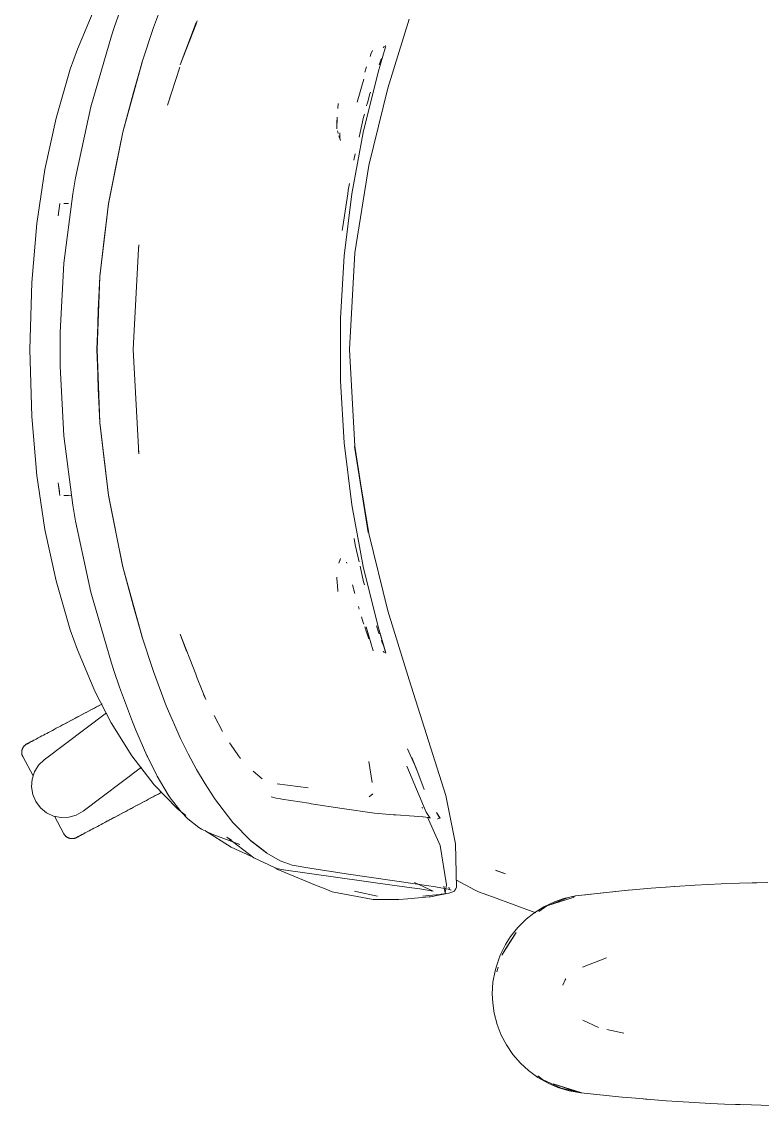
# Model space of a CAD drawing. Header units: millimetres. Extents: x 155927 to 317870, y -36033 to 97293.
# Drawn here: x 177050.8 to 177372.3, y 10100.8 to 10571.5 of the extents above; entities that cross this region are included whole.
import ezdxf

# ---------------------------------------------------------------- set-up
doc = ezdxf.new("R2010")
doc.units = ezdxf.units.MM
doc.header["$MEASUREMENT"] = 0
doc.layers.add('G-IMPT', color=8, linetype='CONTINUOUS', lineweight=9)
doc.layers.add('I-FURN', color=8, linetype='CONTINUOUS', lineweight=9)

msp = doc.modelspace()

# ---------------------------------------------------------------- linework, layer by layer
at = {"layer": 'G-IMPT'}
for p, q in [((177113.52, 10583.89), (177108.06, 10569.01)), ((177074.96, 10559.61), (177082.48, 10577.58)), ((177093.36, 10575.9), (177090.95, 10568.96)), ((177089.76, 10565.36), (177090.95, 10568.96)), ((177103.05, 10554.09), (177108.06, 10569.01)), ((177119.65, 10552.75), (177126.47, 10571.16)), ((177119.65, 10552.75), (177126.36, 10570.2)), ((177126.36, 10570.2), (177127.03, 10571.93)), ((177218.95, 10572.7), (177209.77, 10542.72)), ((177080.81, 10534.53), (177089.76, 10565.36)), ((177071.89, 10550.87), (177074.96, 10559.61)), ((177205.54, 10549.67), (177208.61, 10560.1)), ((177207.72, 10560.36), (177208.33, 10560.74)), ((177207.72, 10560.36), (177207.93, 10560.5)), ((177208.68, 10560.37), (177208.61, 10560.1)), ((177208.75, 10560.67), (177208.68, 10560.37)), ((177208.72, 10561.13), (177208.81, 10560.89)), ((177208.81, 10560.89), (177208.75, 10560.67)), ((177202.41, 10557.42), (177202.04, 10556.41)), ((177202.41, 10557.42), (177203.03, 10559.08)), ((177206.7, 10554.87), (177205.96, 10552.77)), ((177206.7, 10554.87), (177206.94, 10555.53)), ((177071.89, 10550.87), (177065.72, 10529.63)), ((177094.67, 10523.59), (177103.05, 10554.09)), ((177094.67, 10523.59), (177103.1, 10554)), ((177099.32, 10540.84), (177103.1, 10554)), ((177114.12, 10535.28), (177119.37, 10551.77)), ((177199.7, 10549.66), (177200.43, 10551.88)), ((177199.26, 10546.57), (177196.46, 10536.57)), ((177198.99, 10523.35), (177205.54, 10549.67)), ((177099.32, 10540.84), (177094.67, 10523.59)), ((177201.46, 10509.04), (177209.77, 10542.72)), ((177201.96, 10540.25), (177202.17, 10540.93)), ((177114.12, 10535.28), (177115.2, 10538.72)), ((177187.97, 10533.86), (177188.18, 10535.95)), ((177200.85, 10536.25), (177200.53, 10535.11)), ((177200.85, 10536.25), (177201.96, 10540.25)), ((177080.81, 10534.53), (177074.15, 10503.74)), ((177199.23, 10530.09), (177199.56, 10531.39)), ((177200.53, 10535.11), (177200.48, 10534.93)), ((177065.72, 10529.63), (177060.9, 10507.27)), ((177187.57, 10525), (177187.66, 10530.06)), ((177187.66, 10530.06), (177187.57, 10527.79)), ((177187.57, 10525), (177187.57, 10527.79)), ((177199.23, 10530.09), (177197.67, 10523.34)), ((177094.67, 10523.59), (177088.5, 10492.47)), ((177094.67, 10523.59), (177088.5, 10492.55)), ((177094.67, 10523.59), (177091.59, 10508.57)), ((177188.11, 10523.01), (177187.82, 10524.05)), ((177189.11, 10519.95), (177188.42, 10521.9)), ((177188.85, 10523.16), (177188.86, 10523.3)), ((177188.89, 10521), (177188.86, 10523.3)), ((177198.99, 10523.35), (177194.06, 10496.69)), ((177197.22, 10521.36), (177197.67, 10523.34)), ((177188.89, 10521), (177189.11, 10519.95)), ((177195.02, 10511.32), (177195.56, 10514.13)), ((177088.5, 10492.47), (177091.59, 10508.57)), ((177201.46, 10509.04), (177195.46, 10471.12)), ((177060.9, 10507.27), (177057.41, 10483.85)), ((177072.96, 10496.82), (177074.15, 10503.74)), ((177192.29, 10496.68), (177192.54, 10498.31)), ((177193.09, 10501.21), (177192.54, 10498.31)), ((177069.15, 10466.65), (177072.96, 10496.82)), ((177194.06, 10496.69), (177190.76, 10469.77)), ((177191.44, 10491.06), (177192.29, 10496.68)), ((177067.31, 10492.55), (177066.66, 10487.14)), ((177071.17, 10492.51), (177069.07, 10492.58)), ((177069.07, 10492.58), (177069.18, 10492.58)), ((177084.67, 10460.95), (177088.5, 10492.55)), ((177084.71, 10460.91), (177088.5, 10492.47)), ((177088.5, 10492.47), (177086.55, 10476.99)), ((177191.44, 10491.06), (177190.15, 10482.53)), ((177057.41, 10483.85), (177055.15, 10458.28)), ((177190.15, 10482.53), (177189.96, 10480.87)), ((177084.71, 10460.91), (177086.55, 10476.99)), ((177101.44, 10472.86), (177101.7, 10474.64)), ((177099.11, 10429.14), (177101.44, 10472.86)), ((177099.17, 10429.14), (177101.44, 10472.86)), ((177101.44, 10472.86), (177101.67, 10474.17)), ((177101.71, 10474.41), (177101.67, 10474.17)), ((177195.46, 10471.12), (177193.1, 10429.14)), ((177067.53, 10436.45), (177069.15, 10466.65)), ((177189.11, 10442.7), (177190.76, 10469.77)), ((177084.67, 10460.95), (177083.34, 10429.14)), ((177084.71, 10460.91), (177083.57, 10429.14)), ((177084.04, 10446.02), (177084.71, 10460.91)), ((177055.15, 10458.28), (177054.3, 10429.14)), ((177084.04, 10446.02), (177083.57, 10429.14)), ((177189.11, 10442.7), (177189.11, 10415.58)), ((177067.53, 10436.45), (177067.44, 10429.14)), ((177054.3, 10429.14), (177055.15, 10399.99)), ((177067.53, 10421.82), (177067.44, 10429.14)), ((177083.34, 10429.14), (177084.67, 10397.32)), ((177084.71, 10397.36), (177083.57, 10429.14)), ((177084.04, 10412.25), (177083.57, 10429.14)), ((177099.17, 10429.14), (177101.67, 10383.8)), ((177195.46, 10387.15), (177193.1, 10429.14)), ((177067.53, 10421.82), (177069.15, 10391.62)), ((177189.11, 10415.58), (177190.76, 10388.51)), ((177084.71, 10397.36), (177084.04, 10412.25)), ((177055.15, 10399.99), (177057.41, 10374.42)), ((177084.67, 10397.32), (177088.5, 10365.73)), ((177086.55, 10381.28), (177084.71, 10397.36)), ((177084.71, 10397.36), (177088.5, 10365.81)), ((177069.15, 10391.62), (177072.96, 10361.45)), ((177101.67, 10383.8), (177101.44, 10385.41)), ((177101.44, 10385.41), (177101.67, 10384.1)), ((177194.06, 10361.59), (177190.76, 10388.51)), ((177201.46, 10349.23), (177195.2, 10386.98)), ((177195.2, 10386.98), (177201.19, 10349.61)), ((177195.46, 10387.15), (177201.19, 10349.61)), ((177086.55, 10381.28), (177088.5, 10365.81)), ((177101.71, 10383.86), (177101.67, 10384.1)), ((177057.41, 10374.42), (177060.9, 10351)), ((177067.31, 10365.72), (177066.66, 10371.14)), ((177067.23, 10367.37), (177066.66, 10371.14)), ((177069.07, 10365.69), (177071.17, 10365.76)), ((177069.07, 10365.69), (177069.18, 10365.69)), ((177072.41, 10365.81), (177071.17, 10365.76)), ((177088.5, 10365.81), (177091.59, 10349.7)), ((177088.5, 10365.81), (177094.71, 10334.56)), ((177094.71, 10334.56), (177088.5, 10365.73)), ((177072.96, 10361.45), (177074.15, 10354.53)), ((177198.99, 10334.92), (177194.06, 10361.59)), ((177074.15, 10354.53), (177080.81, 10323.74)), ((177065.72, 10328.64), (177060.9, 10351)), ((177094.67, 10334.68), (177091.59, 10349.7)), ((177209.77, 10315.55), (177201.46, 10349.23)), ((177195.04, 10346.96), (177195.51, 10344.33)), ((177195.51, 10344.33), (177197.22, 10336.91)), ((177189.11, 10338.32), (177188.42, 10336.37)), ((177189.11, 10338.32), (177188.89, 10337.28)), ((177099.32, 10317.43), (177094.67, 10334.68)), ((177094.67, 10334.68), (177103.1, 10304.27)), ((177094.67, 10334.68), (177103.05, 10304.18)), ((177191.78, 10336.72), (177191.91, 10336.31)), ((177197.67, 10334.93), (177199.23, 10328.18)), ((177198.99, 10334.92), (177205.54, 10308.6)), ((177187.57, 10330.23), (177187.58, 10329.53)), ((177187.68, 10328.16), (177187.58, 10329.53)), ((177071.89, 10307.4), (177065.72, 10328.64)), ((177187.68, 10328.16), (177187.95, 10324.45)), ((177187.95, 10324.45), (177187.99, 10323.97)), ((177195.37, 10323.1), (177194.38, 10326.96)), ((177195.37, 10323.1), (177194.98, 10324.63)), ((177199.23, 10328.18), (177199.57, 10326.9)), ((177089.76, 10292.91), (177080.81, 10323.74)), ((177099.32, 10317.43), (177103.1, 10304.27)), ((177197.28, 10316.31), (177196.95, 10317.43)), ((177209.77, 10315.55), (177218.95, 10285.58)), ((177199.06, 10310.52), (177198.27, 10313.02)), ((177199.31, 10309.74), (177199.06, 10310.52)), ((177074.96, 10298.66), (177071.89, 10307.4)), ((177119.65, 10305.52), (177122.37, 10298.09)), ((177119.65, 10305.52), (177126.36, 10288.07)), ((177200.46, 10306.3), (177199.69, 10308.61)), ((177200.35, 10308.61), (177203.38, 10298.18)), ((177200.46, 10306.3), (177200.71, 10305.58)), ((177201.47, 10303.42), (177200.71, 10305.58)), ((177204.91, 10308.6), (177204.76, 10309.06)), ((177204.91, 10308.6), (177205.65, 10306.38)), ((177205.54, 10308.6), (177208.81, 10297.38)), ((177205.54, 10308.6), (177208.6, 10298.07)), ((177205.54, 10308.6), (177208.66, 10297.78)), ((177205.93, 10305.57), (177205.65, 10306.38)), ((177108.06, 10289.26), (177103.05, 10304.18)), ((177206.92, 10302.82), (177207.27, 10301.85)), ((177207.27, 10301.85), (177207.67, 10300.78)), ((177074.96, 10298.66), (177082.48, 10280.69)), ((177207.72, 10297.92), (177208.33, 10297.53)), ((177207.72, 10297.92), (177207.93, 10297.77)), ((177208.6, 10298.07), (177208.66, 10297.78)), ((177208.81, 10297.38), (177208.68, 10297.14)), ((177089.76, 10292.91), (177090.95, 10289.31)), ((177093.29, 10282.49), (177090.95, 10289.31)), ((177108.06, 10289.26), (177113.52, 10274.38)), ((177126.36, 10288.07), (177127.03, 10286.34)), ((177127.03, 10286.34), (177130.75, 10277.02)), ((177093.29, 10282.49), (177098.89, 10267.41)), ((177218.95, 10285.58), (177234.94, 10235.33)), ((177082.48, 10280.69), (177089.57, 10266.91)), ((177130.75, 10277.02), (177129.75, 10279.26)), ((177113.52, 10274.38), (177119.7, 10260.16)), ((177137.92, 10263.18), (177134.38, 10270.15)), ((177089.57, 10266.91), (177098.55, 10252.62)), ((177100.37, 10263.73), (177098.89, 10267.41)), ((177105.14, 10252.77), (177100.37, 10263.73)), ((177123.09, 10253.43), (177119.7, 10260.16)), ((177141.45, 10257.71), (177141.06, 10258.29)), ((177123.09, 10253.43), (177126.66, 10246.64)), ((177144.95, 10252.58), (177141.45, 10257.71)), ((177221.24, 10248.9), (177218.19, 10255.61)), ((177098.55, 10252.62), (177108.35, 10240.02)), ((177105.14, 10252.77), (177105.36, 10252.33)), ((177109.36, 10244.32), (177105.36, 10252.33)), ((177144.95, 10252.58), (177145.7, 10251.47)), ((177202.91, 10240.99), (177201.51, 10250.15)), ((177222.27, 10246.31), (177220.07, 10251.87)), ((177222.26, 10246.52), (177220.25, 10251.42)), ((177220.25, 10251.42), (177222.27, 10246.31)), ((177109.36, 10244.32), (177109.67, 10243.72)), ((177130.42, 10240.41), (177126.66, 10246.64)), ((177151.22, 10245.94), (177155.13, 10242.6)), ((177226.4, 10228.18), (177217.97, 10248.16)), ((177222.26, 10246.52), (177225.52, 10238.05)), ((177118.31, 10229.72), (177108.35, 10240.02)), ((177109.67, 10243.72), (177114.4, 10235.72)), ((177130.42, 10240.41), (177134.31, 10234.31)), ((177175.08, 10238.66), (177161.72, 10240.44)), ((177161.72, 10240.44), (177162.19, 10240.3)), ((177202.91, 10240.99), (177202.87, 10241.34)), ((177115.27, 10234.43), (177114.4, 10235.72)), ((177159.04, 10234.74), (177161.2, 10234.28)), ((177203.26, 10236.04), (177201.62, 10234.76)), ((177239.14, 10214.38), (177234.94, 10235.33)), ((177119.98, 10228.3), (177115.27, 10234.43)), ((177134.31, 10234.31), (177134.47, 10234.06)), ((177142.5, 10223.62), (177134.47, 10234.06)), ((177161.2, 10234.28), (177163.19, 10233.86)), ((177163.65, 10233.79), (177163.19, 10233.86)), ((177175.38, 10231.98), (177163.65, 10233.79)), ((177175.38, 10231.98), (177175.99, 10231.89)), ((177176.5, 10231.81), (177175.99, 10231.89)), ((177189.85, 10229.69), (177176.5, 10231.81)), ((177224.95, 10229.9), (177224.51, 10230.17)), ((177118.31, 10229.72), (177121.98, 10226.72)), ((177122.88, 10225.28), (177119.98, 10228.3)), ((177127.74, 10221.42), (177122.88, 10225.28)), ((177189.85, 10229.69), (177203.92, 10227.66)), ((177204, 10227.65), (177203.92, 10227.66)), ((177204, 10227.65), (177212.25, 10227.03)), ((177212.25, 10227.03), (177213.23, 10226.96)), ((177213.23, 10226.96), (177221.09, 10226.4)), ((177221.09, 10226.4), (177224.97, 10226.1)), ((177225.05, 10226.1), (177224.97, 10226.1)), ((177225.05, 10226.1), (177227.43, 10225.8)), ((177228.16, 10225.51), (177226.4, 10228.18)), ((177232.51, 10213.68), (177226.9, 10226.03)), ((177227.44, 10225.8), (177227.43, 10225.8)), ((177227.44, 10225.8), (177228.16, 10225.51)), ((177232.37, 10225.51), (177230.78, 10227.97)), ((177230.78, 10227.97), (177232.3, 10225.49)), ((177232.3, 10225.49), (177230.82, 10227.96)), ((177231.27, 10225.19), (177231.43, 10225.21)), ((177231.43, 10225.21), (177232.3, 10225.49)), ((177232.37, 10225.51), (177232.3, 10225.49)), ((177127.74, 10221.42), (177128.88, 10220.8)), ((177128.88, 10220.8), (177131.31, 10219.63)), ((177142.5, 10223.62), (177150.23, 10215.72)), ((177141.68, 10212.99), (177130.23, 10220.11)), ((177131.31, 10219.63), (177133.54, 10218.56)), ((177145.45, 10214.05), (177133.54, 10218.56)), ((177139.79, 10217.28), (177141.82, 10216.12)), ((177139.79, 10217.28), (177151.5, 10208.34)), ((177150.02, 10216.03), (177156.97, 10210.63)), ((177150.02, 10216.03), (177153.59, 10213.22)), ((177157.2, 10210.3), (177150.23, 10215.72)), ((177150.31, 10209.01), (177141.68, 10212.99)), ((177156.97, 10210.63), (177153.59, 10213.22)), ((177232.51, 10213.68), (177235.22, 10196.63)), ((177239.14, 10214.38), (177239.52, 10195.39)), ((177158.02, 10205.3), (177151.5, 10208.34)), ((177157.2, 10210.3), (177163.03, 10207.01)), ((177163.03, 10207.01), (177163.45, 10206.8)), ((177168.24, 10205.05), (177163.45, 10206.8)), ((177158.02, 10205.3), (177161.38, 10203.73)), ((177160.77, 10204.02), (177161.94, 10203.25)), ((177164.37, 10203.09), (177161.38, 10203.73)), ((177161.94, 10203.25), (177178.39, 10196.45)), ((177211.59, 10196.41), (177164.37, 10203.09)), ((177168.24, 10205.05), (177175.91, 10203.75)), ((177191.68, 10201.35), (177175.91, 10203.75)), ((177256.4, 10202.92), (177260.86, 10201.29)), ((177256.4, 10202.92), (177256.98, 10202.66)), ((177260.86, 10201.29), (177256.98, 10202.66)), ((177222.56, 10196.8), (177191.68, 10201.35)), ((177229.44, 10193.78), (177221.31, 10197.64)), ((177239.46, 10198.58), (177247.36, 10194.44)), ((177354.44, 10196.95), (177343.13, 10196.41)), ((177354.44, 10196.95), (177362.31, 10197.25)), ((177374.62, 10197.54), (177362.31, 10197.25)), ((177366.19, 10197.33), (177367.84, 10197.41)), ((177367.84, 10197.41), (177369.92, 10197.41)), ((177178.39, 10196.45), (177181.76, 10195.06)), ((177185.62, 10193.46), (177181.76, 10195.06)), ((177203.31, 10190.23), (177185.62, 10193.46)), ((177195.87, 10193.68), (177195.3, 10193.83)), ((177205.18, 10191.64), (177195.87, 10193.68)), ((177211.59, 10196.41), (177222.25, 10194.97)), ((177223.55, 10194.76), (177222.25, 10194.97)), ((177230.41, 10195.69), (177222.56, 10196.8)), ((177223.55, 10194.76), (177228.57, 10193.92)), ((177232.25, 10192.38), (177227.56, 10191.86)), ((177228.2, 10191.39), (177232.45, 10192.2)), ((177229.44, 10193.78), (177228.57, 10193.92)), ((177236.68, 10194.58), (177230.41, 10195.69)), ((177232.86, 10192.46), (177232.25, 10192.38)), ((177232.45, 10192.2), (177234.77, 10192.64)), ((177232.86, 10192.46), (177236.14, 10192.99)), ((177234.05, 10195.92), (177234.54, 10193.05)), ((177234.05, 10195.92), (177234.77, 10192.64)), ((177234.54, 10193.05), (177235.22, 10196.63)), ((177236.06, 10194.75), (177236.68, 10194.58)), ((177236.06, 10194.75), (177237.15, 10194.19)), ((177238, 10193.54), (177236.14, 10192.99)), ((177236.25, 10195.62), (177236.33, 10195.12)), ((177236.65, 10194.58), (177236.33, 10195.12)), ((177236.65, 10194.58), (177237.15, 10194.19)), ((177238, 10193.54), (177238.54, 10193.86)), ((177238.54, 10193.86), (177238.92, 10194.36)), ((177239.52, 10195.39), (177238.92, 10194.36)), ((177239.04, 10194.98), (177238.92, 10194.36)), ((177238.92, 10194.36), (177238.94, 10194.43)), ((177239.04, 10194.98), (177238.94, 10194.43)), ((177247.36, 10194.44), (177249.12, 10193.52)), ((177255.09, 10191.33), (177249.12, 10193.52)), ((177291.14, 10191.79), (177314.09, 10194.24)), ((177291.14, 10191.79), (177312.57, 10194.14)), ((177314.09, 10194.24), (177293.95, 10192.12)), ((177295.47, 10192.26), (177293.95, 10192.12)), ((177312.57, 10194.14), (177323.97, 10195.12)), ((177334.26, 10195.85), (177323.97, 10195.12)), ((177332.22, 10195.72), (177330.8, 10195.58)), ((177332.22, 10195.72), (177334.12, 10195.81)), ((177334.26, 10195.85), (177343.13, 10196.41)), ((177203.31, 10190.23), (177210.28, 10190.2)), ((177210.28, 10190.2), (177214.45, 10190.2)), ((177218.41, 10190.54), (177214.45, 10190.2)), ((177227.73, 10191.34), (177218.41, 10190.54)), ((177227.56, 10191.86), (177224.97, 10191.65)), ((177227.73, 10191.34), (177228.2, 10191.39)), ((177274.03, 10184.38), (177255.09, 10191.33)), ((177277.46, 10186.99), (177282.04, 10189.18)), ((177278.78, 10187.39), (177290.64, 10191.2)), ((177278.78, 10187.39), (177281.49, 10188.29)), ((177288.01, 10190.99), (177279.82, 10187.79)), ((177281.49, 10188.29), (177290.64, 10191.2)), ((177282.04, 10189.18), (177286.18, 10190.63)), ((177291.14, 10191.79), (177286.18, 10190.63)), ((177291.06, 10191.57), (177288.01, 10190.99)), ((177291.14, 10191.79), (177293.95, 10192.12)), ((177269.83, 10181.64), (177273.14, 10184.26)), ((177277.46, 10186.99), (177273.14, 10184.26)), ((177278.78, 10187.39), (177275.21, 10184.96)), ((177266.22, 10178.09), (177263.03, 10174.12)), ((177266.22, 10178.09), (177269.83, 10181.64)), ((177259.17, 10165.96), (177265.5, 10175.91)), ((177260.77, 10170.57), (177263.03, 10174.12)), ((177261.33, 10169.64), (177265.5, 10175.91)), ((177258.53, 10166.06), (177260.77, 10170.57)), ((177259.17, 10165.96), (177261.33, 10169.64)), ((177258.53, 10166.06), (177256.82, 10161.29)), ((177304.66, 10164.89), (177294.23, 10160.74)), ((177256.25, 10159.16), (177256.82, 10161.29)), ((177257.62, 10160.85), (177257, 10158.82)), ((177255.37, 10154.21), (177256.25, 10159.16)), ((177285.69, 10152.99), (177286.71, 10155.22)), ((177286.71, 10155.22), (177287, 10155.67)), ((177255.08, 10149.17), (177255.37, 10154.21)), ((177255.08, 10149.17), (177255.25, 10145.32)), ((177255.9, 10140.81), (177255.25, 10145.32)), ((177255.9, 10140.81), (177257.16, 10135.94)), ((177258.99, 10131.23), (177257.16, 10135.94)), ((177294.32, 10137.79), (177301.11, 10134.52)), ((177261.18, 10127.07), (177258.99, 10131.23)), ((177312.16, 10132.19), (177304.72, 10133.76)), ((177261.18, 10127.07), (177264.01, 10122.9)), ((177264.01, 10122.9), (177267.33, 10119.06)), ((177270.77, 10115.9), (177267.33, 10119.06)), ((177270.77, 10115.9), (177274.85, 10112.9)), ((177274.81, 10113.59), (177276.92, 10112)), ((177279.3, 10110.39), (177274.85, 10112.9)), ((177284.98, 10108.26), (177276.92, 10112)), ((177279.3, 10110.39), (177283.53, 10108.58)), ((177293.95, 10106.22), (177281.49, 10110.05)), ((177281.49, 10110.05), (177290.64, 10107.13)), ((177283.53, 10108.58), (177288.4, 10107.11)), ((177284.98, 10108.26), (177293.39, 10106.35)), ((177293.44, 10106.22), (177288.4, 10107.11)), ((177293.95, 10106.22), (177290.64, 10107.13)), ((177311.37, 10104.31), (177293.44, 10106.22)), ((177315.5, 10103.97), (177311.37, 10104.31)), ((177330.55, 10102.72), (177315.5, 10103.97)), ((177322.37, 10103.37), (177320.69, 10103.54)), ((177330.55, 10102.72), (177335.64, 10102.39)), ((177335.64, 10102.39), (177349.78, 10101.58)), ((177355.8, 10101.33), (177349.78, 10101.58)), ((177355.8, 10101.33), (177367.56, 10100.94)), ((177360.69, 10101.19), (177362.62, 10101.08)), ((177362.62, 10101.08), (177364.12, 10101.06)), ((177375.98, 10100.77), (177367.56, 10100.94))]:
    msp.add_line(p, q, dxfattribs=at)
at = {"layer": 'I-FURN'}
for p, q in [((177080.35, 10272.28), (177079.35, 10271.75)), ((177079.81, 10272), (177080.81, 10272.53)), ((177081.35, 10272.81), (177080.35, 10272.28)), ((177080.81, 10272.53), (177081.81, 10273.06)), ((177082.34, 10273.34), (177081.35, 10272.81)), ((177081.81, 10273.06), (177082.8, 10273.59)), ((177083.33, 10273.87), (177082.34, 10273.34)), ((177082.8, 10273.59), (177083.78, 10274.11)), ((177084.31, 10274.39), (177083.33, 10273.87)), ((177083.78, 10274.11), (177084.75, 10274.63)), ((177085.28, 10274.9), (177084.31, 10274.39)), ((177084.75, 10274.63), (177085.72, 10275.14)), ((177060.58, 10250.89), (177087.64, 10271.28)), ((177071.38, 10267.52), (177070.42, 10267)), ((177070.86, 10267.24), (177071.83, 10267.75)), ((177072.36, 10268.03), (177071.38, 10267.52)), ((177071.83, 10267.75), (177072.81, 10268.27)), ((177073.34, 10268.56), (177072.36, 10268.03)), ((177072.81, 10268.27), (177073.8, 10268.8)), ((177074.33, 10269.08), (177073.34, 10268.56)), ((177073.8, 10268.8), (177074.79, 10269.33)), ((177075.33, 10269.61), (177074.33, 10269.08)), ((177074.79, 10269.33), (177075.79, 10269.86)), ((177076.33, 10270.15), (177075.33, 10269.61)), ((177075.79, 10269.86), (177076.79, 10270.39)), ((177077.33, 10270.68), (177076.33, 10270.15)), ((177076.79, 10270.39), (177077.8, 10270.93)), ((177078.34, 10271.22), (177077.33, 10270.68)), ((177077.8, 10270.93), (177078.8, 10271.46)), ((177079.35, 10271.75), (177078.34, 10271.22)), ((177078.8, 10271.46), (177079.81, 10272)), ((177062.47, 10262.78), (177061.7, 10262.37)), ((177063.28, 10263.21), (177062.47, 10262.78)), ((177064.1, 10263.64), (177063.28, 10263.21)), ((177064.95, 10264.09), (177064.1, 10263.64)), ((177065.81, 10264.56), (177064.95, 10264.09)), ((177066.7, 10265.03), (177065.81, 10264.56)), ((177067.61, 10265.51), (177066.7, 10265.03)), ((177067.12, 10265.25), (177068.03, 10265.73)), ((177068.53, 10266), (177067.61, 10265.51)), ((177068.03, 10265.73), (177068.96, 10266.23)), ((177069.47, 10266.5), (177068.53, 10266)), ((177068.96, 10266.23), (177069.9, 10266.73)), ((177070.42, 10267), (177069.47, 10266.5)), ((177069.9, 10266.73), (177070.86, 10267.24)), ((177053.43, 10257.97), (177053.65, 10258.09)), ((177053.79, 10258.16), (177053.55, 10258.03)), ((177053.65, 10258.09), (177053.91, 10258.23)), ((177054.07, 10258.31), (177053.79, 10258.16)), ((177053.91, 10258.23), (177054.21, 10258.38)), ((177054.38, 10258.48), (177054.07, 10258.31)), ((177054.21, 10258.38), (177054.54, 10258.56)), ((177054.74, 10258.67), (177054.38, 10258.48)), ((177054.54, 10258.56), (177054.92, 10258.76)), ((177055.13, 10258.88), (177054.74, 10258.67)), ((177054.92, 10258.76), (177055.33, 10258.98)), ((177055.56, 10259.1), (177055.13, 10258.88)), ((177055.33, 10258.98), (177055.77, 10259.22)), ((177056.03, 10259.35), (177055.56, 10259.1)), ((177055.77, 10259.22), (177056.25, 10259.47)), ((177056.53, 10259.62), (177056.03, 10259.35)), ((177056.25, 10259.47), (177056.77, 10259.75)), ((177057.06, 10259.9), (177056.53, 10259.62)), ((177056.77, 10259.75), (177057.32, 10260.04)), ((177057.63, 10260.21), (177057.06, 10259.9)), ((177057.32, 10260.04), (177057.91, 10260.35)), ((177058.24, 10260.53), (177057.63, 10260.21)), ((177058.87, 10260.86), (177058.24, 10260.53)), ((177059.53, 10261.22), (177058.87, 10260.86)), ((177060.23, 10261.58), (177059.53, 10261.22)), ((177060.95, 10261.97), (177060.23, 10261.58)), ((177061.7, 10262.37), (177060.95, 10261.97)), ((177050.79, 10254.11), (177050.8, 10254.27)), ((177050.8, 10253.95), (177050.79, 10254.11)), ((177050.8, 10254.43), (177050.82, 10254.59)), ((177050.8, 10254.27), (177050.8, 10254.43)), ((177050.81, 10253.79), (177050.8, 10253.95)), ((177050.83, 10253.63), (177050.81, 10253.79)), ((177050.82, 10254.59), (177050.84, 10254.75)), ((177050.85, 10253.47), (177050.83, 10253.63)), ((177050.84, 10254.75), (177050.87, 10254.91)), ((177050.88, 10253.31), (177050.85, 10253.47)), ((177050.87, 10254.91), (177050.9, 10255.07)), ((177050.9, 10255.07), (177050.94, 10255.23)), ((177050.94, 10255.23), (177050.99, 10255.38)), ((177050.99, 10255.38), (177051.04, 10255.53)), ((177051.04, 10255.53), (177051.1, 10255.68)), ((177051.1, 10255.68), (177051.16, 10255.83)), ((177051.16, 10255.83), (177051.23, 10255.98)), ((177051.23, 10255.98), (177051.31, 10256.12)), ((177051.31, 10256.12), (177051.39, 10256.26)), ((177051.39, 10256.26), (177051.48, 10256.39)), ((177051.48, 10256.39), (177051.57, 10256.53)), ((177051.57, 10256.53), (177051.67, 10256.65)), ((177051.67, 10256.65), (177051.77, 10256.78)), ((177051.77, 10256.78), (177051.88, 10256.9)), ((177051.88, 10256.9), (177051.99, 10257.01)), ((177051.99, 10257.01), (177052.11, 10257.12)), ((177052.11, 10257.12), (177052.23, 10257.23)), ((177052.23, 10257.23), (177052.35, 10257.33)), ((177052.35, 10257.33), (177052.48, 10257.43)), ((177052.48, 10257.43), (177052.62, 10257.52)), ((177052.62, 10257.52), (177052.75, 10257.61)), ((177052.75, 10257.61), (177052.89, 10257.69)), ((177052.89, 10257.69), (177052.93, 10257.71)), ((177052.93, 10257.71), (177052.95, 10257.72)), ((177052.94, 10257.71), (177052.93, 10257.71)), ((177052.98, 10257.73), (177052.94, 10257.71)), ((177052.95, 10257.72), (177053.01, 10257.75)), ((177053.06, 10257.77), (177052.98, 10257.73)), ((177053.01, 10257.75), (177053.11, 10257.8)), ((177053.18, 10257.84), (177053.06, 10257.77)), ((177053.11, 10257.8), (177053.25, 10257.88)), ((177053.34, 10257.93), (177053.18, 10257.84)), ((177053.25, 10257.88), (177053.43, 10257.97)), ((177053.55, 10258.03), (177053.34, 10257.93)), ((177050.92, 10253.16), (177050.88, 10253.31)), ((177050.96, 10253), (177050.92, 10253.16)), ((177051.01, 10252.85), (177050.96, 10253)), ((177051.06, 10252.69), (177051.01, 10252.85)), ((177051.13, 10252.55), (177051.06, 10252.69)), ((177051.19, 10252.4), (177051.13, 10252.55)), ((177051.27, 10252.26), (177051.19, 10252.4)), ((177051.27, 10252.26), (177055.74, 10243.85)), ((177058.15, 10248.55), (177060.58, 10250.89)), ((177055.29, 10242.49), (177056.35, 10245.69)), ((177056.35, 10245.69), (177058.15, 10248.55)), ((177102.74, 10247.61), (177077.42, 10228.54)), ((177055.02, 10239.13), (177055.29, 10242.49)), ((177055.57, 10235.8), (177055.02, 10239.13)), ((177056.89, 10232.7), (177055.57, 10235.8)), ((177106.35, 10234.01), (177107.31, 10234.52)), ((177107.83, 10234.8), (177106.87, 10234.29)), ((177107.31, 10234.52), (177108.27, 10235.03)), ((177108.77, 10235.3), (177107.83, 10234.8)), ((177108.27, 10235.03), (177109.2, 10235.53)), ((177109.7, 10235.79), (177108.77, 10235.3)), ((177109.2, 10235.53), (177110.13, 10236.02)), ((177110.62, 10236.28), (177109.7, 10235.79)), ((177110.13, 10236.02), (177111.03, 10236.5)), ((177111.03, 10236.5), (177111.6, 10236.8)), ((177058.92, 10230), (177056.89, 10232.7)), ((177061.54, 10227.87), (177058.92, 10230)), ((177098.93, 10230.07), (177097.93, 10229.53)), ((177098.39, 10229.78), (177099.39, 10230.31)), ((177099.94, 10230.6), (177098.93, 10230.07)), ((177099.39, 10230.31), (177100.4, 10230.85)), ((177100.94, 10231.13), (177099.94, 10230.6)), ((177100.4, 10230.85), (177101.4, 10231.38)), ((177101.94, 10231.67), (177100.94, 10231.13)), ((177101.4, 10231.38), (177102.4, 10231.91)), ((177102.94, 10232.2), (177101.94, 10231.67)), ((177102.4, 10231.91), (177103.4, 10232.44)), ((177103.94, 10232.73), (177102.94, 10232.2)), ((177103.4, 10232.44), (177104.39, 10232.97)), ((177104.92, 10233.25), (177103.94, 10232.73)), ((177104.39, 10232.97), (177105.38, 10233.49)), ((177105.9, 10233.77), (177104.92, 10233.25)), ((177105.38, 10233.49), (177106.35, 10234.01)), ((177106.87, 10234.29), (177105.9, 10233.77)), ((177064.59, 10226.43), (177061.54, 10227.87)), ((177067.89, 10225.76), (177064.59, 10226.43)), ((177065.04, 10226.34), (177069.08, 10218.76)), ((177071.26, 10225.9), (177067.89, 10225.76)), ((177074.5, 10226.84), (177071.26, 10225.9)), ((177077.42, 10228.54), (177074.5, 10226.84)), ((177088.71, 10224.63), (177089.63, 10225.12)), ((177090.13, 10225.38), (177089.2, 10224.89)), ((177089.63, 10225.12), (177090.56, 10225.61)), ((177091.06, 10225.88), (177090.13, 10225.38)), ((177090.56, 10225.61), (177091.5, 10226.11)), ((177092.02, 10226.39), (177091.06, 10225.88)), ((177091.5, 10226.11), (177092.46, 10226.62)), ((177092.98, 10226.9), (177092.02, 10226.39)), ((177092.46, 10226.62), (177093.43, 10227.14)), ((177093.95, 10227.42), (177092.98, 10226.9)), ((177093.43, 10227.14), (177094.4, 10227.66)), ((177094.94, 10227.94), (177093.95, 10227.42)), ((177094.4, 10227.66), (177095.39, 10228.18)), ((177095.93, 10228.47), (177094.94, 10227.94)), ((177095.39, 10228.18), (177096.39, 10228.71)), ((177096.92, 10229), (177095.93, 10228.47)), ((177096.39, 10228.71), (177097.39, 10229.24)), ((177097.93, 10229.53), (177096.92, 10229)), ((177097.39, 10229.24), (177098.39, 10229.78)), ((177080.12, 10220.06), (177080.77, 10220.41)), ((177080.77, 10220.41), (177081.44, 10220.77)), ((177081.44, 10220.77), (177082.15, 10221.14)), ((177082.15, 10221.14), (177082.89, 10221.53)), ((177082.89, 10221.53), (177083.65, 10221.94)), ((177083.65, 10221.94), (177084.44, 10222.36)), ((177084.44, 10222.36), (177085.25, 10222.79)), ((177085.25, 10222.79), (177086.08, 10223.23)), ((177086.54, 10223.48), (177085.7, 10223.03)), ((177086.08, 10223.23), (177086.94, 10223.69)), ((177087.41, 10223.94), (177086.54, 10223.48)), ((177086.94, 10223.69), (177087.82, 10224.16)), ((177088.3, 10224.41), (177087.41, 10223.94)), ((177087.82, 10224.16), (177088.71, 10224.63)), ((177089.2, 10224.89), (177088.3, 10224.41)), ((177069.1, 10218.72), (177069.08, 10218.76)), ((177069.18, 10218.58), (177069.1, 10218.72)), ((177069.26, 10218.44), (177069.18, 10218.58)), ((177069.35, 10218.31), (177069.26, 10218.44)), ((177069.45, 10218.18), (177069.35, 10218.31)), ((177069.55, 10218.05), (177069.45, 10218.18)), ((177069.66, 10217.93), (177069.55, 10218.05)), ((177069.77, 10217.82), (177069.66, 10217.93)), ((177069.88, 10217.7), (177069.77, 10217.82)), ((177070, 10217.6), (177069.88, 10217.7)), ((177070.13, 10217.49), (177070, 10217.6)), ((177070.26, 10217.4), (177070.13, 10217.49)), ((177070.39, 10217.3), (177070.26, 10217.4)), ((177070.52, 10217.22), (177070.39, 10217.3)), ((177070.66, 10217.13), (177070.52, 10217.22)), ((177070.81, 10217.06), (177070.66, 10217.13)), ((177070.95, 10216.99), (177070.81, 10217.06)), ((177071.1, 10216.92), (177070.95, 10216.99)), ((177071.25, 10216.86), (177071.1, 10216.92)), ((177071.4, 10216.81), (177071.25, 10216.86)), ((177071.56, 10216.77), (177071.4, 10216.81)), ((177071.71, 10216.73), (177071.56, 10216.77)), ((177071.87, 10216.69), (177071.71, 10216.73)), ((177072.03, 10216.66), (177071.87, 10216.69)), ((177072.19, 10216.64), (177072.03, 10216.66)), ((177072.35, 10216.63), (177072.19, 10216.64)), ((177072.51, 10216.62), (177072.35, 10216.63)), ((177072.67, 10216.62), (177072.51, 10216.62)), ((177072.83, 10216.62), (177072.67, 10216.62)), ((177072.99, 10216.63), (177072.83, 10216.62)), ((177073.15, 10216.65), (177072.99, 10216.63)), ((177073.31, 10216.68), (177073.15, 10216.65)), ((177073.47, 10216.71), (177073.31, 10216.68)), ((177073.63, 10216.74), (177073.47, 10216.71)), ((177073.78, 10216.79), (177073.63, 10216.74)), ((177073.94, 10216.83), (177073.78, 10216.79)), ((177074.09, 10216.89), (177073.94, 10216.83)), ((177074.24, 10216.95), (177074.09, 10216.89)), ((177074.38, 10217.02), (177074.24, 10216.95)), ((177074.53, 10217.09), (177074.38, 10217.02)), ((177074.57, 10217.12), (177074.53, 10217.09)), ((177074.53, 10217.09), (177074.55, 10217.1)), ((177074.53, 10217.09), (177074.53, 10217.09)), ((177074.55, 10217.1), (177074.61, 10217.13)), ((177074.66, 10217.16), (177074.57, 10217.12)), ((177074.61, 10217.13), (177074.71, 10217.19)), ((177074.78, 10217.22), (177074.66, 10217.16)), ((177074.71, 10217.19), (177074.85, 10217.26)), ((177074.94, 10217.31), (177074.78, 10217.22)), ((177074.85, 10217.26), (177075.03, 10217.36)), ((177075.14, 10217.42), (177074.94, 10217.31)), ((177075.03, 10217.36), (177075.25, 10217.47)), ((177075.38, 10217.54), (177075.14, 10217.42)), ((177075.25, 10217.47), (177075.51, 10217.61)), ((177075.66, 10217.69), (177075.38, 10217.54)), ((177075.51, 10217.61), (177075.8, 10217.77)), ((177075.98, 10217.86), (177075.66, 10217.69)), ((177075.8, 10217.77), (177076.14, 10217.95)), ((177076.34, 10218.05), (177075.98, 10217.86)), ((177076.14, 10217.95), (177076.51, 10218.15)), ((177076.73, 10218.26), (177076.34, 10218.05)), ((177076.51, 10218.15), (177076.92, 10218.36)), ((177077.16, 10218.49), (177076.73, 10218.26)), ((177076.92, 10218.36), (177077.37, 10218.6)), ((177077.62, 10218.74), (177077.16, 10218.49)), ((177077.37, 10218.6), (177077.85, 10218.86)), ((177078.12, 10219), (177077.62, 10218.74)), ((177077.85, 10218.86), (177078.37, 10219.13)), ((177078.66, 10219.29), (177078.12, 10219)), ((177078.37, 10219.13), (177078.92, 10219.42)), ((177079.23, 10219.59), (177078.66, 10219.29)), ((177078.92, 10219.42), (177079.5, 10219.74)), ((177079.5, 10219.74), (177080.12, 10220.06))]:
    msp.add_line(p, q, dxfattribs=at)

doc.saveas('drawing.dxf')
